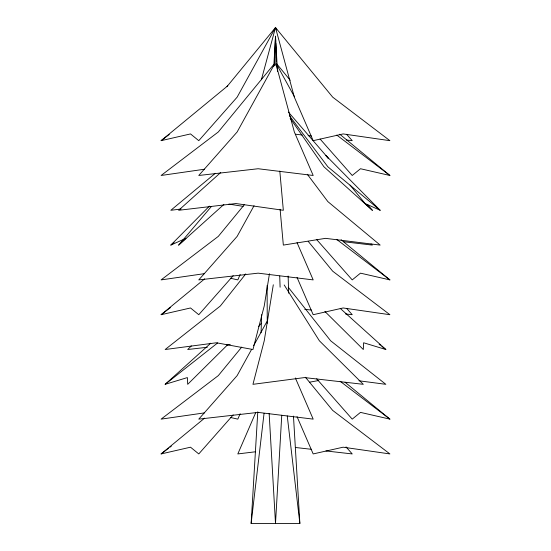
<?xml version="1.0" encoding="UTF-8"?>
<svg xmlns="http://www.w3.org/2000/svg" width="551" height="551" viewBox="0 0 551 551"><rect width="100%" height="100%" fill="white"/><g stroke="black" fill="none" stroke-linecap="round" stroke-linejoin="round"><path stroke-width="0.83" d="M275.424 41.408L275.5 36.249L277.463 71.485M261.064 332.756L261.635 314.711M274.308 65.473L275.5 36.249L275.714 41.408M273.819 66.334L275.5 36.249L275.934 65.473M281.754 415.24L275.5 523.45L269.15 413.519M293.469 416.095L299.868 523.45L251.132 523.45L257.785 411.804M251.132 523.45L264.053 413.34M269.453 273.744L264.232 306.005L252.957 349.513L216.412 342.77L165.155 349.513L220.324 306.005L245.794 273.875M273.303 284.784L264.232 340.814L252.957 384.322L304.517 377.58L363.302 384.322L319.401 340.814L284.192 284.977M261.374 79.757L275.5 27.55L332.701 97.162L389.901 140.67L343.128 133.927L313.182 140.67L294.337 97.162L275.5 27.55L227.012 86.555M240.174 274.46L237.818 279.901L230.332 278.214M240.174 413.691L237.818 419.132L230.332 417.444M255.65 412.761L237.818 453.934L255.602 451.758M274.673 63.854L237.137 131.971L198.773 175.48L258.137 168.737L313.182 175.48L294.337 131.971L275.948 64.012M254.052 205.702L237.137 236.393L198.773 279.901L258.137 273.158L313.182 279.901L297.03 242.605M251.573 349.424L237.137 375.617L198.773 419.132L258.137 412.389L313.182 419.132L295.35 377.952M253.639 345.677L266.836 321.722M273.868 64.343L218.299 131.971L161.099 175.48L204.476 169.226M244.444 204.566L218.299 236.393L161.099 279.901L204.476 273.647M241.724 347.109L218.299 375.617L161.099 419.132L204.476 412.878M258.612 326.557L261.332 323.244M223.899 204.449L178.662 245.092L211.295 206.591M233.19 275.679L198.773 314.711L190.515 307.968L161.099 314.711L204.635 278.882M233.19 414.903L198.773 453.934L190.515 447.192L161.099 453.934L204.635 418.113M178.662 245.092L185.901 238.349L170.831 245.092L209.435 206.108M191.355 345.89L187.698 349.513L207.293 347.268M227.942 344.437L187.698 384.322L187.388 377.58L165.155 384.322L210.757 343.204M220.71 172.504L178.662 210.289L235.924 203.546L283.338 210.289L279.805 171.044M215.317 173.303L170.831 210.289L181.072 209.022M170.831 245.092L174.102 242.371M276.74 29.795L275.5 27.55L237.137 97.162L198.773 140.67L190.515 133.927L161.099 140.67L227.721 85.853M165.155 384.322L217.638 342.936M161.099 140.67L169.267 134.458M161.099 314.711L170.631 307.458M161.099 453.934L168.585 448.238M169.949 447.205L171.313 446.165M309.669 382.174L318.809 380.493M226.888 345.022L230.29 344.63M295.405 134.217L302.189 134.988M308.126 135.663L311.522 136.049M346.29 139.995L352.227 140.67L346.586 134.272M304.737 309.311L311.522 310.082M345.443 313.939L352.227 314.711L346.586 308.312M295.405 447.481L311.522 449.313M325.937 450.952L352.227 453.934L346.021 446.895M343.28 241.675L372.338 245.092L371.064 243.948M358.956 380.782L385.845 384.322L330.676 340.814L288.235 287.264M228.851 204.084L243.191 206.377M339.774 134.23L389.901 175.48L360.485 168.737L352.227 175.48L320.069 139.01M341.09 239.733L389.901 279.901L360.485 273.158L352.227 279.901L316.68 239.589M345.05 382.222L389.901 419.132L360.485 412.389L352.227 419.132L316.68 378.819M340.243 308.402L385.845 349.513L363.612 342.77L363.302 349.513L324.89 311.446M350.057 185.102L365.099 203.546L380.169 210.289L325.875 155.465L288.373 112.067M336.785 135.078L389.901 175.48M336.785 239.499L389.901 279.901M340.194 381.32L389.901 419.132M379.122 344.21L380.465 345.27M381.809 346.331L385.845 349.513M380.169 210.289L327.838 166.781L289.351 115.593M367.359 204.414L372.338 210.289L323.919 166.781L290.17 118.258M365.099 203.546L372.338 210.289M328.644 158.729L325.875 155.465L328.024 158.103M276.588 63.682L290.212 80.26M308.188 241.366L332.701 271.202L389.901 314.711L343.128 307.968L313.182 314.711L297.03 277.415M305.461 377.277L332.701 410.426L389.901 453.934L343.128 447.192L313.182 453.934L297.03 416.646M307.313 174.288L327.838 201.583L380.169 245.092L325.524 238.349L283.338 245.092L280.108 209.263M276.74 64.605L294.475 96.79M287.243 415.902L299.868 523.45M275.782 43.13L276.134 51.718M276.34 56.877L276.519 61.175M279.715 276.03L280.108 287.209M288.132 276.03L288.676 293.222M267.118 285.487L267.249 323.299"/></g></svg>
